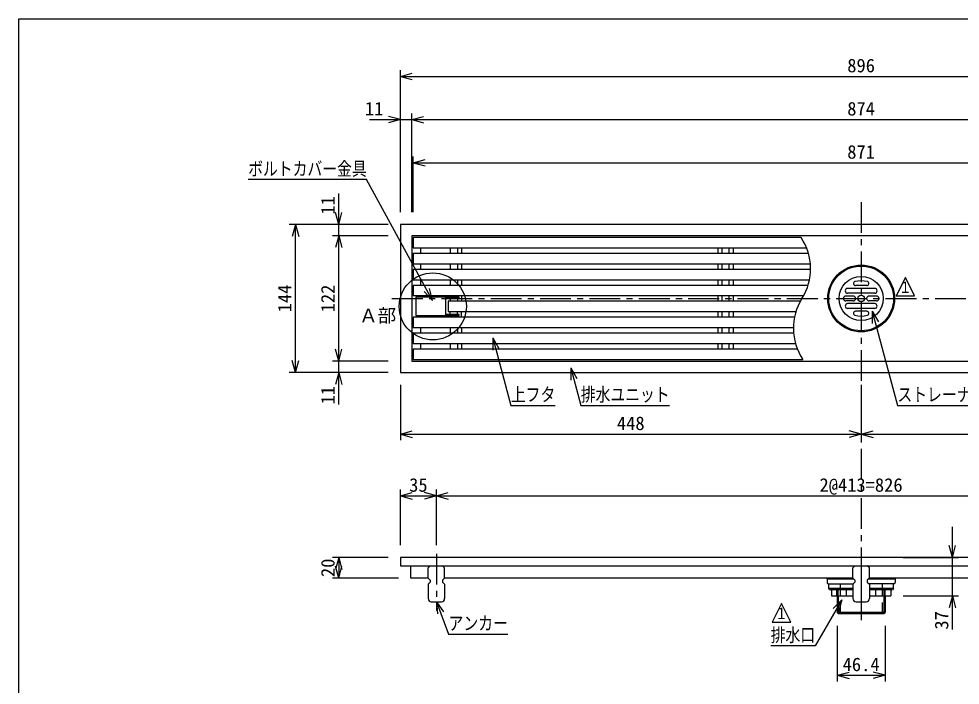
# Model space of a CAD drawing. Units: millimetres, scale not verified. Extents: x -819 to 819, y -558 to 522.
# Drawn here: x -819 to 96, y -126 to 522 of the extents above; entities that cross this region are included whole.
import ezdxf
from ezdxf.enums import TextEntityAlignment as Align

# ---------------------------------------------------------------- set-up
doc = ezdxf.new("R2010")
doc.units = ezdxf.units.MM
doc.header["$LTSCALE"] = 6
doc.linetypes.add('CHAIN1', pattern=[8, 5, -1, 1, -1])
doc.linetypes.add('DASHED2', pattern=[3, 2, -1])
for name, color, linetype in [('0-0_計極細', 2, 'Continuous'), ('0-1_計細線', 3, 'Continuous'), ('0-5_寸法線', 7, 'Continuous'), ('0-7_枠細線', 5, 'Continuous'), ('0-8_枠中線', 5, 'Continuous')]:
    doc.layers.add(name, color=color, linetype=linetype)
doc.styles.add('ＭＳ ゴシック', font='')
doc.styles.get('ＭＳ ゴシック').set_extended_font_data('MS Gothic')

msp = doc.modelspace()

# ---------------------------------------------------------------- linework, layer by layer
at = {"layer": '0-0_計極細', "linetype": 'CHAIN1'}
for p, q in [((0, 343.767), (0, -62.959)), ((-456.171, 250), (456.857, 250)), ((-413, 1.641), (-413, -53.629)), ((0, 1.641), (0, -53.629))]:
    msp.add_line(p, q, dxfattribs=at)
at = {"layer": '0-0_計極細'}
for p, q in [((-428.5, 299.25), (-428.5, 293.75)), ((-399.45, 299.25), (-399.45, 293.75)), ((-392.55, 299.25), (-392.55, 293.75)), ((-388.5, 299.25), (-388.5, 293.75)), ((-139.5, 299.25), (-139.5, 293.75)), ((-135.45, 299.25), (-135.45, 293.75)), ((-128.55, 299.25), (-128.55, 293.75)), ((-124.5, 299.25), (-124.5, 293.75)), ((-428.5, 283.75), (-428.5, 278.25)), ((-399.45, 283.75), (-399.45, 278.25)), ((-392.55, 283.75), (-392.55, 278.25)), ((-388.5, 283.75), (-388.5, 278.25)), ((-139.5, 283.75), (-139.5, 278.25)), ((-135.45, 283.75), (-135.45, 278.25)), ((-128.55, 283.75), (-128.55, 278.25)), ((-124.5, 283.75), (-124.5, 278.25)), ((-428.5, 268.25), (-428.5, 262.75)), ((-399.45, 268.25), (-399.45, 262.75)), ((-392.55, 268.25), (-392.55, 262.75)), ((-388.5, 268.25), (-388.5, 262.75)), ((-139.5, 268.25), (-139.5, 262.75)), ((-135.45, 268.25), (-135.45, 262.75)), ((-128.55, 268.25), (-128.55, 262.75)), ((-124.5, 268.25), (-124.5, 262.75)), ((-432, 252.15), (-423, 252.15)), ((-432, 252.15), (-432, 251.15)), ((-428.5, 252.75), (-428.5, 252.15)), ((-423, 252.15), (-423, 251.15)), ((-399.45, 252.75), (-399.45, 251.15)), ((-399.45, 250.15), (-399.45, 247.25)), ((-392.55, 252.75), (-392.55, 251.15)), ((-392.55, 250.15), (-392.55, 247.25)), ((-388.5, 252.75), (-388.5, 247.25)), ((-139.5, 252.75), (-139.5, 247.25)), ((-135.45, 252.75), (-135.45, 247.25)), ((-128.55, 252.75), (-128.55, 247.25)), ((-124.5, 252.75), (-124.5, 247.25)), ((-432, 232.35), (-432, 233.35)), ((-432, 232.35), (-423, 232.35)), ((-428.5, 232.35), (-428.5, 231.75)), ((-423, 232.35), (-423, 233.35)), ((-399.45, 234.35), (-399.45, 237.25)), ((-399.45, 231.75), (-399.45, 233.35)), ((-392.55, 234.35), (-392.55, 237.25)), ((-392.55, 231.75), (-392.55, 233.35)), ((-388.5, 231.75), (-388.5, 237.25)), ((-139.5, 237.25), (-139.5, 231.75)), ((-135.45, 237.25), (-135.45, 231.75)), ((-128.55, 237.25), (-128.55, 231.75)), ((-124.5, 237.25), (-124.5, 231.75)), ((-428.5, 221.75), (-428.5, 216.25)), ((-399.45, 221.75), (-399.45, 216.25)), ((-392.55, 221.75), (-392.55, 216.25)), ((-388.5, 221.75), (-388.5, 216.25)), ((-139.5, 221.75), (-139.5, 216.25)), ((-135.45, 221.75), (-135.45, 216.25)), ((-128.55, 221.75), (-128.55, 216.25)), ((-124.5, 221.75), (-124.5, 216.25)), ((-428.5, 206.25), (-428.5, 200.75)), ((-399.45, 206.25), (-399.45, 200.75)), ((-392.55, 206.25), (-392.55, 200.75)), ((-388.5, 206.25), (-388.5, 200.75)), ((-139.5, 206.25), (-139.5, 200.75)), ((-135.45, 206.25), (-135.45, 200.75)), ((-128.55, 206.25), (-128.55, 200.75)), ((-124.5, 206.25), (-124.5, 200.75)), ((-33.2, -22.8), (-7.2, -22.8)), ((7.2, -22.8), (33.2, -22.8)), ((-23.5, -39.2), (-23.5, -31.7)), ((-23.5, -31.7), (-22.5, -32.7)), ((-22.5, -38.2), (-22.5, -32.7)), ((23.5, -31.7), (22.5, -32.7)), ((22.5, -38.2), (22.5, -32.7)), ((23.5, -39.2), (23.5, -31.7)), ((-23.5, -39.2), (-22.5, -38.2)), ((-22.2, -39.2), (-22.2, -56.5)), ((22.2, -39.2), (22.2, -56.5)), ((23.5, -39.2), (22.5, -38.2)), ((23.2, -55.5), (-23.2, -55.5))]:
    msp.add_line(p, q, dxfattribs=at)
at = {"layer": '0-0_計極細', "linetype": 'DASHED2'}
for p, q in [((-20.5, -27.7), (-20.5, -56.5)), ((20.5, -27.7), (20.5, -56.5))]:
    msp.add_line(p, q, dxfattribs=at)
at = {"layer": '0-0_計極細'}
for centre, start, end in [((-103.451, 279), 327.72738, 33.84606), ((-11.607, 221), 147.72738, 213.84606)]:
    msp.add_arc(centre, 54.312, start, end, dxfattribs=at)
at = {"layer": '0-1_計細線'}
for p, q in [((-435.5, 309.25), (-435.5, 299.25)), ((-58.343, 309.25), (-435.5, 309.25)), ((-435.5, 299.25), (-53.055, 299.25)), ((-435.5, 293.75), (-435.5, 283.75)), ((-51.18, 293.75), (-435.5, 293.75)), ((-435.5, 283.75), (-49.347, 283.75)), ((-435.5, 278.25), (-435.5, 268.25)), ((-49.144, 278.25), (-435.5, 278.25)), ((-435.5, 268.25), (-50.213, 268.25)), ((-435.5, 262.75), (-435.5, 252.75)), ((-51.627, 262.75), (-435.5, 262.75)), ((13.15, 259.75), (-13.15, 259.75)), ((5.5, 262.45), (-5.5, 262.45)), ((-435.5, 252.75), (-55.904, 252.75)), ((-391, 251.15), (-433, 251.15)), ((-433, 251.15), (-433, 233.35)), ((-403.8, 233.35), (-403.8, 251.15)), ((-403.8, 250.15), (-391, 250.15)), ((-401.5, 247.25), (-401.5, 237.25)), ((-59.155, 247.25), (-401.5, 247.25)), ((-391, 250.15), (-391, 251.15)), ((-7.7, 252.35), (-15, 252.35)), ((-7.7, 247.65), (-15, 247.65)), ((13.15, 255.05), (-13.15, 255.05)), ((15, 252.35), (7.7, 252.35)), ((15, 247.65), (7.7, 247.65)), ((13.15, 244.95), (-13.15, 244.95)), ((13.15, 240.25), (-13.15, 240.25)), ((-435.5, 231.75), (-435.5, 221.75)), ((-64.845, 231.75), (-435.5, 231.75)), ((-433, 233.35), (-391, 233.35)), ((-391, 234.35), (-403.8, 234.35)), ((-401.5, 237.25), (-63.432, 237.25)), ((-391, 233.35), (-391, 234.35)), ((5.5, 237.55), (-5.5, 237.55)), ((-435.5, 221.75), (-65.914, 221.75)), ((-435.5, 216.25), (-435.5, 206.25)), ((-65.711, 216.25), (-435.5, 216.25)), ((-435.5, 206.25), (-63.878, 206.25)), ((-435.5, 200.75), (-435.5, 190.75)), ((-62.003, 200.75), (-435.5, 200.75)), ((-435.5, 190.75), (-56.716, 190.75)), ((-419, -10), (-421, -12)), ((-421, -22), (-421, -12)), ((-405, -12), (-407, -10)), ((-405, -22), (-405, -12)), ((-6, -10), (-8, -12)), ((-8, -22), (-8, -12)), ((8, -12), (6, -10)), ((8, -22), (8, -12)), ((-421, -22), (-419, -24)), ((-419, -26), (-421, -28)), ((-419, -24), (-419, -26)), ((-405, -22), (-407, -24)), ((-407, -24), (-407, -26)), ((-407, -26), (-405, -28)), ((-8, -22), (-405, -22)), ((-33.2, -22.8), (-33.2, -26.2)), ((-8, -22), (-6, -24)), ((-6, -26), (-8, -28)), ((-6, -24), (-6, -26)), ((8, -22), (6, -24)), ((6, -24), (6, -26)), ((6, -26), (8, -28)), ((405, -22), (8, -22)), ((33.2, -22.8), (33.2, -26.2)), ((-421, -28), (-421, -42)), ((-405, -28), (-405, -42)), ((-31.7, -27.7), (-7.7, -27.7)), ((-31.7, -31.7), (-8, -31.7)), ((-31.5, -31.7), (-31.5, -27.7)), ((-8, -33.5), (-29.9, -33.5)), ((-28.75, -33.5), (-28.75, -39.2)), ((-14.375, -39.2), (-14.375, -33.5)), ((-8, -28), (-8, -42)), ((31.7, -27.7), (7.7, -27.7)), ((8, -28), (8, -42)), ((8, -31.7), (31.7, -31.7)), ((29.9, -33.5), (8, -33.5)), ((14.375, -39.2), (14.375, -33.5)), ((28.75, -33.5), (28.75, -39.2)), ((31.5, -31.7), (31.5, -27.7)), ((-418, -45), (-408, -45)), ((-28.75, -39.2), (-8, -39.2)), ((-23.2, -39.2), (-23.2, -55.5)), ((-5, -45), (5, -45)), ((8, -39.2), (28.75, -39.2)), ((23.2, -39.2), (23.2, -55.5)), ((-22.2, -56.5), (-23.2, -55.5)), ((-22.2, -56.5), (22.2, -56.5)), ((22.2, -56.5), (23.2, -55.5))]:
    msp.add_line(p, q, dxfattribs=at)
for points in [[(448, 178), (448, 322), (-448, 322), (-448, 178)], [(-437, 311), (-437, 189), (437, 189), (437, 311)], [(-448, -2), (-448, -10), (448, -10), (448, -2)]]:
    msp.add_lwpolyline(points, close=True, dxfattribs=at)
msp.add_lwpolyline([(-421, -22), (-437.7, -22), (-437.7, -10)], dxfattribs=at)
for radius in [32.5, 31.5, 21.5, 3.1]:
    msp.add_circle((0, 250), radius, dxfattribs=at)
for centre, radius, start, end in [((-5.5, 264.45), 2, 108.40042, 270), ((0, 243.319), 23.831, 75.09095, 104.90905), ((5.5, 264.45), 2, 270, 71.59958), ((-13.15, 257.4), 2.35, 90, 180), ((-13.15, 257.4), 2.35, 180, 270), ((13.15, 257.4), 2.35, 0, 90), ((13.15, 257.4), 2.35, 270, 360), ((-15, 250), 2.35, 90, 180), ((-15, 250), 2.35, 180, 270), ((-7.7, 250), 2.35, 0, 90), ((-7.7, 250), 2.35, 270, 360), ((7.7, 250), 2.35, 90, 180), ((7.7, 250), 2.35, 180, 270), ((15, 250), 2.35, 0, 90), ((15, 250), 2.35, 270, 360), ((-13.15, 242.6), 2.35, 90, 180), ((-13.15, 242.6), 2.35, 180, 270), ((13.15, 242.6), 2.35, 0, 90), ((13.15, 242.6), 2.35, 270, 360), ((-5.5, 235.55), 2, 90, 251.59958), ((0, 256.681), 23.831, 255.09095, 284.90905), ((5.5, 235.55), 2, 288.40042, 90), ((-34, -22.8), 0.8, 0, 90), ((-31.7, -26.2), 1.5, 180, 270), ((-31.7, -26.2), 1.5, 180, 270), ((31.7, -26.2), 1.5, 270, 360), ((31.7, -26.2), 1.5, 270, 360), ((34, -22.8), 0.8, 90, 180), ((-29.9, -31.7), 1.8, 180, 270), ((29.9, -31.7), 1.8, 270, 360), ((-418, -42), 3, 180, 270), ((-408, -42), 3, 270, 360), ((-5, -42), 3, 180, 270), ((5, -42), 3, 270, 360)]:
    msp.add_arc(centre, radius, start, end, dxfattribs=at)
at = {"layer": '0-5_寸法線'}
for p, q in [((-448, 334), (-448, 472)), ((-448, 466), (-436.409, 469.106)), ((-448, 466), (-436.409, 462.894)), ((-448, 466), (448, 466)), ((-478, 424), (-437, 424)), ((-448, 424), (-459.591, 427.106)), ((-448, 424), (-459.591, 420.894)), ((-448, 334), (-448, 430)), ((-437, 334), (-437, 430)), ((-437, 424), (-425.409, 427.106)), ((-437, 424), (-425.409, 420.894)), ((-437, 424), (437, 424)), ((-435.5, 334), (-435.5, 388)), ((-435.5, 382), (-423.909, 385.106)), ((-435.5, 382), (-423.909, 378.894)), ((-435.5, 382), (435.5, 382)), ((-508, 311), (-508, 352)), ((-508, 322), (-511.106, 333.591)), ((-508, 322), (-504.894, 333.591)), ((-460, 322), (-556, 322)), ((-550, 322), (-553.106, 310.409)), ((-550, 322), (-546.894, 310.409)), ((-550, 178), (-550, 322)), ((-460, 322), (-514, 322)), ((-460, 311), (-514, 311)), ((-508, 311), (-511.106, 299.409)), ((-508, 311), (-504.894, 299.409)), ((-508, 189), (-508, 311)), ((-416.734, 248.098), (-425.009, 256.789)), ((-416.734, 248.098), (-419.555, 259.762)), ((10.85, 237.539), (10.838, 225.539)), ((10.85, 237.539), (16.84, 227.141)), ((-358.149, 211.57), (-358.156, 199.57)), ((-358.149, 211.57), (-352.155, 201.174)), ((-508, 189), (-511.106, 200.591)), ((-508, 189), (-504.894, 200.591)), ((-550, 178), (-553.106, 189.591)), ((-550, 178), (-546.894, 189.591)), ((-460, 189), (-514, 189)), ((-508, 146.876), (-508, 189)), ((-460, 178), (-556, 178)), ((-460, 178), (-514, 178)), ((-508, 178), (-511.106, 166.409)), ((-508, 178), (-504.894, 166.409)), ((-282.402, 182.503), (-282.409, 170.503)), ((-282.402, 182.503), (-276.408, 172.107)), ((-448, 166), (-448, 112)), ((0, 166), (0, 112)), ((-448, 118), (-436.409, 121.106)), ((0, 118), (-11.591, 121.106)), ((0, 118), (11.591, 121.106)), ((-448, 118), (-436.409, 114.894)), ((-448, 118), (0, 118)), ((0, 118), (-11.591, 114.894)), ((0, 118), (11.591, 114.894)), ((0, 118), (448, 118)), ((-448, 10), (-448, 64)), ((-448, 58), (-436.409, 61.106)), ((-448, 58), (-436.409, 54.894)), ((-448, 58), (-413, 58)), ((-413, 58), (-424.591, 61.106)), ((-413, 58), (-424.591, 54.894)), ((-413, 10), (-413, 64)), ((-413, 58), (-401.409, 61.106)), ((-413, 58), (-401.409, 54.894)), ((-413, 58), (413, 58)), ((88.75, -72.12), (88.75, 28)), ((88.75, -2), (85.644, 9.591)), ((88.75, -2), (91.856, 9.591)), ((-460, -2), (-514, -2)), ((-508, -2), (-511.106, -13.591)), ((-508, -2), (-504.894, -13.591)), ((-508, -2), (-508, -22)), ((40.75, -2), (94.75, -2)), ((-508, -22), (-511.106, -10.409)), ((-508, -22), (-504.894, -10.409)), ((-449.7, -22), (-514, -22)), ((-413, -45), (-406.006, -54.751)), ((-413, -45), (-411.818, -56.942)), ((-18.729, -43.168), (-27.243, -51.624)), ((-18.729, -43.168), (-21.874, -54.748)), ((40.75, -39.2), (94.75, -39.2)), ((88.75, -39.2), (85.644, -50.791)), ((88.75, -39.2), (91.856, -50.791)), ((-23.2, -68.5), (-23.2, -122.5)), ((23.2, -68.5), (23.2, -122.5)), ((-23.2, -116.5), (-11.609, -113.394)), ((-23.2, -116.5), (-11.609, -119.606)), ((-23.2, -116.5), (23.2, -116.5)), ((23.2, -116.5), (11.609, -113.394)), ((23.2, -116.5), (11.609, -119.606))]:
    msp.add_line(p, q, dxfattribs=at)
for points in [[(-416.734, 248.098), (-480.791, 365.621), (-595.991, 365.621)], [(10.85, 237.539), (35.29, 145.98), (121.69, 145.98)], [(-358.149, 211.57), (-340.618, 145.98), (-297.418, 145.98)], [(-282.402, 182.503), (-272.64, 145.98), (-186.24, 145.98)], [(-413, -45), (-401.125, -76.506), (-343.525, -76.506)], [(-18.729, -43.168), (-44.738, -87.868), (-87.938, -87.868)]]:
    msp.add_lwpolyline(points, dxfattribs=at)
msp.add_circle((-416.494, 242.25), 32.624, dxfattribs=at)
at = {"layer": '0-7_枠細線'}
for p, q in [((43, 270.395), (34, 252.395)), ((52, 252.395), (43, 270.395)), ((34, 252.395), (52, 252.395)), ((-77.363, -46.763), (-86.363, -64.763)), ((-68.363, -64.763), (-77.363, -46.763)), ((-86.363, -64.763), (-68.363, -64.763))]:
    msp.add_line(p, q, dxfattribs=at)
at = {"layer": '0-8_枠中線'}
msp.add_lwpolyline([(-819, -558), (-819, 522), (819, 522), (819, -558)], close=True, dxfattribs=at)

# ---------------------------------------------------------------- texts
at = {"layer": '0-5_寸法線', "style": 'ＭＳ ゴシック'}
for s, p in [('896', (-13.5, 466)), ('11', (-482.493, 424)), ('874', (-13.5, 424)), ('871', (-13.5, 382)), ('Ａ部', (-488.083, 222.821)), ('448', (-237.5, 118)), ('35', (-439.5, 58)), ('2@413=826', (-40.5, 58)), ('46.4', (-18, -116.5))]:
    msp.add_text(s, height=13.2, dxfattribs=at).set_placement(p, align=Align.BOTTOM_LEFT)
at = {"layer": '0-5_寸法線', "style": 'ＭＳ ゴシック', "width": 0.8}
for s, p in [('ボルトカバー金具', (-595.991, 365.621)), ('上フタ', (-340.618, 145.98)), ('排水ユニット', (-272.64, 145.98)), ('ストレーナー', (35.29, 145.98)), ('アンカー', (-401.125, -76.506)), ('排水口', (-87.938, -87.868))]:
    msp.add_text(s, height=13.2, dxfattribs=at).set_placement(p, align=Align.BOTTOM_LEFT)
at = {"layer": '0-5_寸法線', "style": 'ＭＳ ゴシック'}
for s, p in [('11', (-508, 331.515)), ('144', (-550, 236.5)), ('122', (-508, 236.5)), ('11', (-508, 146.876)), ('20', (-508, -21)), ('37', (88.75, -72.12))]:
    msp.add_text(s, height=13.2, rotation=90, dxfattribs=at).set_placement(p, align=Align.BOTTOM_LEFT)
at = {"layer": '0-7_枠細線', "style": 'ＭＳ ゴシック', "width": 0.8}
for p in [(36.838, 252.026), (-83.524, -65.131)]:
    msp.add_text('１', height=11, dxfattribs=at).set_placement(p, align=Align.BOTTOM_LEFT)

doc.saveas('drawing.dxf')
